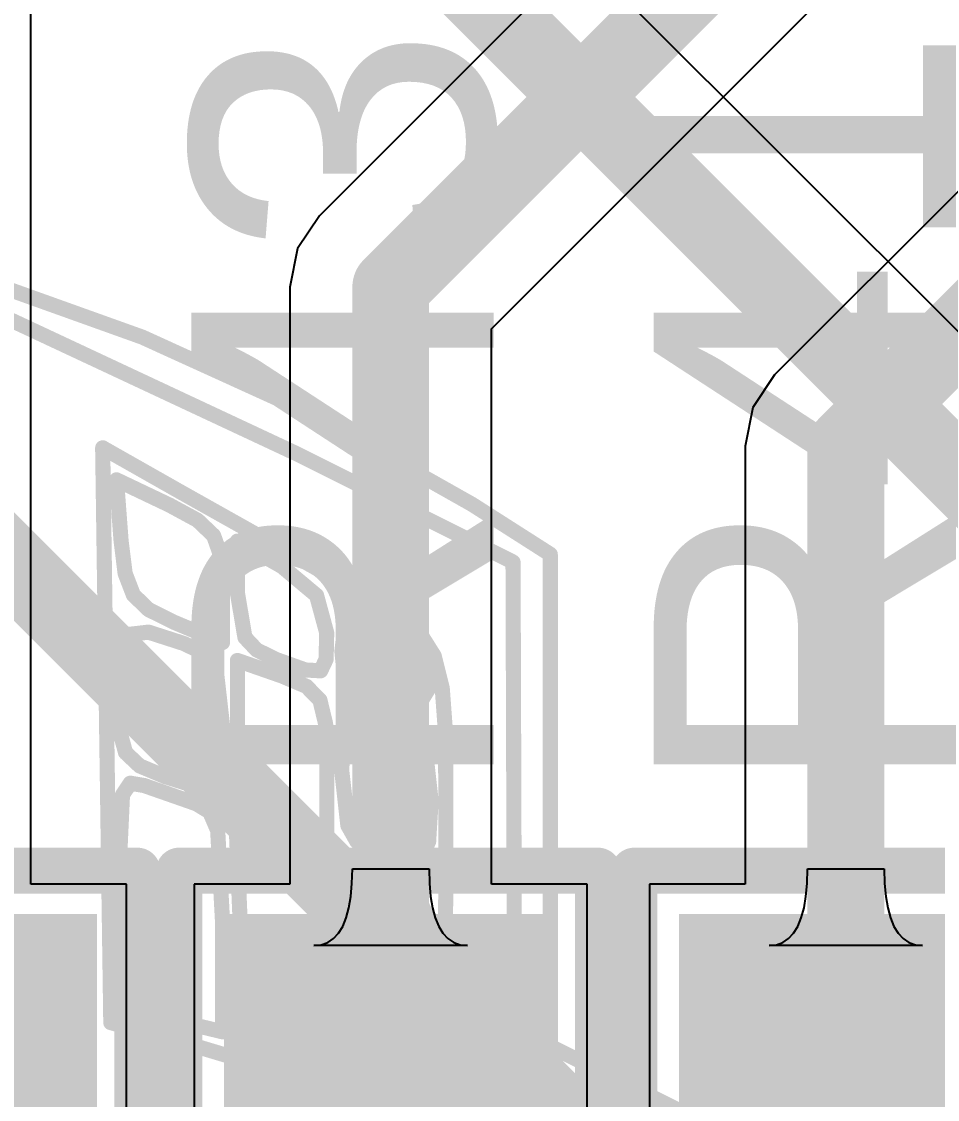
# Model space of a CAD drawing. Header units: inches. Extents: x 1.37 to 4.6, y 1.74 to 5.29.
# Drawn here: x 3.0309 to 3.1502, y 3.2157 to 3.3561 of the extents above; entities that cross this region are included whole.
import ezdxf

# ---------------------------------------------------------------- set-up
doc = ezdxf.new("R2010")
doc.units = ezdxf.units.IN
doc.header["$MEASUREMENT"] = 0
for name, color, linetype in [('BottomLayer', 5, 'Continuous'), ('BottomOverlay', 54, 'Continuous'), ('Mechanical13', 56, 'Continuous'), ('Mechanical15', 56, 'Continuous'), ('TopLayer', 1, 'Continuous'), ('TopOverlay', 2, 'Continuous'), ('TopPaste', 8, 'Continuous'), ('TopSolder', 216, 'Continuous')]:
    doc.layers.add(name, color=color, linetype=linetype)
doc.styles.add('Arial', font='', dxfattribs={"height": 0.2})
doc.styles.get('Arial').set_extended_font_data('Arial')

# ---------------------------------------------------------------- blocks, each defined once
blk = doc.blocks.new('_________0603_73')
at = {"layer": 'TopLayer'}
for points in [[(-0.03937, -0.01772), (-0.03937, 0.01772), (-0.01772, 0.01772), (-0.01772, -0.01772)], [(0.01772, -0.01772), (0.01772, 0.01772), (0.03937, 0.01772), (0.03937, -0.01772)]]:
    blk.add_hatch(color=1, dxfattribs=at).paths.add_polyline_path(points)
at = {"layer": 'TopPaste'}
for points in [[(-0.03937, -0.01772), (-0.03937, 0.01772), (-0.01772, 0.01772), (-0.01772, -0.01772)], [(0.01772, -0.01772), (0.01772, 0.01772), (0.03937, 0.01772), (0.03937, -0.01772)]]:
    blk.add_hatch(color=8, dxfattribs=at).paths.add_polyline_path(points)
at = {"layer": 'TopSolder'}
for points in [[(-0.04337, -0.02172), (-0.04337, 0.02172), (-0.01372, 0.02172), (-0.01372, -0.02172)], [(0.01372, -0.02172), (0.01372, 0.02172), (0.04337, 0.02172), (0.04337, -0.02172)]]:
    blk.add_hatch(color=216, dxfattribs=at).paths.add_polyline_path(points)
at = {"layer": 'Mechanical13', "const_width": 0.00394}
for points in [[(-0.0315, 0.01772), (-0.0315, -0.01772)], [(-0.0315, 0.01772), (0.0315, 0.01772)], [(0.0315, 0.01772), (0.0315, -0.01772)], [(-0.0315, -0.01772), (0.0315, -0.01772)]]:
    blk.add_lwpolyline(points, dxfattribs=at)
at = {"layer": 'Mechanical13', "const_width": 0.00197}
for points in [[(-0.03248, 0.01772, 1), (-0.03051, 0.01772, 1)], [(-0.03248, 0.01772, 1), (-0.03051, 0.01772, 1)], [(0.03051, 0.01772, 1), (0.03248, 0.01772, 1)], [(0.03051, 0.01772, 1), (0.03248, 0.01772, 1)], [(-0.03248, -0.01772, 1), (-0.03051, -0.01772, 1)], [(-0.03248, -0.01772, 1), (-0.03051, -0.01772, 1)], [(0.03051, -0.01772, 1), (0.03248, -0.01772, 1)], [(0.03051, -0.01772, 1), (0.03248, -0.01772, 1)]]:
    blk.add_lwpolyline(points, format="xyb", close=True, dxfattribs=at)
at = {"layer": 'Mechanical15'}
for points, const_width in [([(-0.04921, 0.02756), (-0.04921, -0.02756)], 0.00197), ([(-0.04921, 0.02756), (0.04921, 0.02756)], 0.00197), ([(0.04921, 0.02756), (0.04921, -0.02756)], 0.00197), ([(0, 0.01772), (0, -0.01772)], 0.00394), ([(-0.01772, 0), (0.01772, 0)], 0.00394), ([(-0.04921, -0.02756), (0.04921, -0.02756)], 0.00197)]:
    blk.add_lwpolyline(points, dxfattribs=dict(at, const_width=const_width))
for points, const_width in [([(-0.0497, 0.02756, 1), (-0.04872, 0.02756, 1)], 0.000984), ([(-0.0497, 0.02756, 1), (-0.04872, 0.02756, 1)], 0.000984), ([(0.04872, 0.02756, 1), (0.0497, 0.02756, 1)], 0.000984), ([(0.04872, 0.02756, 1), (0.0497, 0.02756, 1)], 0.000984), ([(-0.00098, 0.01772, 1), (0.00098, 0.01772, 1)], 0.00197), ([(-0.0187, 0, 1), (-0.01673, 0, 1)], 0.00197), ([(0.01673, 0, 1), (0.0187, 0, 1)], 0.00197), ([(-0.00098, -0.01772, 1), (0.00098, -0.01772, 1)], 0.00197), ([(-0.0497, -0.02756, 1), (-0.04872, -0.02756, 1)], 0.000984), ([(-0.0497, -0.02756, 1), (-0.04872, -0.02756, 1)], 0.000984), ([(0.04872, -0.02756, 1), (0.0497, -0.02756, 1)], 0.000984), ([(0.04872, -0.02756, 1), (0.0497, -0.02756, 1)], 0.000984)]:
    blk.add_lwpolyline(points, format="xyb", close=True, dxfattribs=dict(at, const_width=const_width))
at = {"layer": 'TopOverlay', "const_width": 0.006}
for points in [[(-0.04921, 0.02756), (-0.04921, -0.027)], [(-0.04921, 0.02756), (0.049, 0.02756)], [(0.049, 0.02756), (0.049, -0.027)], [(-0.04921, -0.027), (0.049, -0.027)]]:
    blk.add_lwpolyline(points, dxfattribs=at)
at = {"layer": 'TopOverlay', "const_width": 0.003}
for points in [[(-0.05071, 0.02756, 1), (-0.04771, 0.02756, 1)], [(-0.05071, 0.02756, 1), (-0.04771, 0.02756, 1)], [(0.0475, 0.02756, 1), (0.0505, 0.02756, 1)], [(0.0475, 0.02756, 1), (0.0505, 0.02756, 1)], [(-0.05071, -0.027, 1), (-0.04771, -0.027, 1)], [(-0.05071, -0.027, 1), (-0.04771, -0.027, 1)], [(0.0475, -0.027, 1), (0.0505, -0.027, 1)], [(0.0475, -0.027, 1), (0.0505, -0.027, 1)]]:
    blk.add_lwpolyline(points, format="xyb", close=True, dxfattribs=at)
blk = doc.blocks.new('_________0603_75')
at = {"layer": 'TopLayer'}
for points in [[(-0.03937, -0.01772), (-0.03937, 0.01772), (-0.01772, 0.01772), (-0.01772, -0.01772)], [(0.01772, -0.01772), (0.01772, 0.01772), (0.03937, 0.01772), (0.03937, -0.01772)]]:
    blk.add_hatch(color=1, dxfattribs=at).paths.add_polyline_path(points)
at = {"layer": 'TopPaste'}
for points in [[(-0.03937, -0.01772), (-0.03937, 0.01772), (-0.01772, 0.01772), (-0.01772, -0.01772)], [(0.01772, -0.01772), (0.01772, 0.01772), (0.03937, 0.01772), (0.03937, -0.01772)]]:
    blk.add_hatch(color=8, dxfattribs=at).paths.add_polyline_path(points)
at = {"layer": 'TopSolder'}
for points in [[(-0.04337, -0.02172), (-0.04337, 0.02172), (-0.01372, 0.02172), (-0.01372, -0.02172)], [(0.01372, -0.02172), (0.01372, 0.02172), (0.04337, 0.02172), (0.04337, -0.02172)]]:
    blk.add_hatch(color=216, dxfattribs=at).paths.add_polyline_path(points)
at = {"layer": 'Mechanical13', "const_width": 0.00394}
for points in [[(-0.0315, 0.01772), (-0.0315, -0.01772)], [(-0.0315, 0.01772), (0.0315, 0.01772)], [(0.0315, 0.01772), (0.0315, -0.01772)], [(-0.0315, -0.01772), (0.0315, -0.01772)]]:
    blk.add_lwpolyline(points, dxfattribs=at)
at = {"layer": 'Mechanical13', "const_width": 0.00197}
for points in [[(-0.03248, 0.01772, 1), (-0.03051, 0.01772, 1)], [(-0.03248, 0.01772, 1), (-0.03051, 0.01772, 1)], [(0.03051, 0.01772, 1), (0.03248, 0.01772, 1)], [(0.03051, 0.01772, 1), (0.03248, 0.01772, 1)], [(-0.03248, -0.01772, 1), (-0.03051, -0.01772, 1)], [(-0.03248, -0.01772, 1), (-0.03051, -0.01772, 1)], [(0.03051, -0.01772, 1), (0.03248, -0.01772, 1)], [(0.03051, -0.01772, 1), (0.03248, -0.01772, 1)]]:
    blk.add_lwpolyline(points, format="xyb", close=True, dxfattribs=at)
at = {"layer": 'Mechanical15'}
for points, const_width in [([(-0.04921, 0.02756), (-0.04921, -0.02756)], 0.00197), ([(-0.04921, 0.02756), (0.04921, 0.02756)], 0.00197), ([(0.04921, 0.02756), (0.04921, -0.02756)], 0.00197), ([(0, 0.01772), (0, -0.01772)], 0.00394), ([(-0.01772, 0), (0.01772, 0)], 0.00394), ([(-0.04921, -0.02756), (0.04921, -0.02756)], 0.00197)]:
    blk.add_lwpolyline(points, dxfattribs=dict(at, const_width=const_width))
for points, const_width in [([(-0.0497, 0.02756, 1), (-0.04872, 0.02756, 1)], 0.000984), ([(-0.0497, 0.02756, 1), (-0.04872, 0.02756, 1)], 0.000984), ([(0.04872, 0.02756, 1), (0.0497, 0.02756, 1)], 0.000984), ([(0.04872, 0.02756, 1), (0.0497, 0.02756, 1)], 0.000984), ([(-0.00098, 0.01772, 1), (0.00098, 0.01772, 1)], 0.00197), ([(-0.0187, 0, 1), (-0.01673, 0, 1)], 0.00197), ([(0.01673, 0, 1), (0.0187, 0, 1)], 0.00197), ([(-0.00098, -0.01772, 1), (0.00098, -0.01772, 1)], 0.00197), ([(-0.0497, -0.02756, 1), (-0.04872, -0.02756, 1)], 0.000984), ([(-0.0497, -0.02756, 1), (-0.04872, -0.02756, 1)], 0.000984), ([(0.04872, -0.02756, 1), (0.0497, -0.02756, 1)], 0.000984), ([(0.04872, -0.02756, 1), (0.0497, -0.02756, 1)], 0.000984)]:
    blk.add_lwpolyline(points, format="xyb", close=True, dxfattribs=dict(at, const_width=const_width))
at = {"layer": 'TopOverlay', "const_width": 0.006}
for points in [[(-0.04921, 0.02756), (-0.04921, -0.027)], [(-0.04921, 0.02756), (0.049, 0.02756)], [(0.049, 0.02756), (0.049, -0.027)], [(-0.04921, -0.027), (0.049, -0.027)]]:
    blk.add_lwpolyline(points, dxfattribs=at)
at = {"layer": 'TopOverlay', "const_width": 0.003}
for points in [[(-0.05071, 0.02756, 1), (-0.04771, 0.02756, 1)], [(-0.05071, 0.02756, 1), (-0.04771, 0.02756, 1)], [(0.0475, 0.02756, 1), (0.0505, 0.02756, 1)], [(0.0475, 0.02756, 1), (0.0505, 0.02756, 1)], [(-0.05071, -0.027, 1), (-0.04771, -0.027, 1)], [(-0.05071, -0.027, 1), (-0.04771, -0.027, 1)], [(0.0475, -0.027, 1), (0.0505, -0.027, 1)], [(0.0475, -0.027, 1), (0.0505, -0.027, 1)]]:
    blk.add_lwpolyline(points, format="xyb", close=True, dxfattribs=at)
blk = doc.blocks.new('_________0603_77')
at = {"layer": 'TopLayer'}
for points in [[(-0.03937, -0.01772), (-0.03937, 0.01772), (-0.01772, 0.01772), (-0.01772, -0.01772)], [(0.01772, -0.01772), (0.01772, 0.01772), (0.03937, 0.01772), (0.03937, -0.01772)]]:
    blk.add_hatch(color=1, dxfattribs=at).paths.add_polyline_path(points)
at = {"layer": 'TopPaste'}
for points in [[(-0.03937, -0.01772), (-0.03937, 0.01772), (-0.01772, 0.01772), (-0.01772, -0.01772)], [(0.01772, -0.01772), (0.01772, 0.01772), (0.03937, 0.01772), (0.03937, -0.01772)]]:
    blk.add_hatch(color=8, dxfattribs=at).paths.add_polyline_path(points)
at = {"layer": 'TopSolder'}
for points in [[(-0.04337, -0.02172), (-0.04337, 0.02172), (-0.01372, 0.02172), (-0.01372, -0.02172)], [(0.01372, -0.02172), (0.01372, 0.02172), (0.04337, 0.02172), (0.04337, -0.02172)]]:
    blk.add_hatch(color=216, dxfattribs=at).paths.add_polyline_path(points)
at = {"layer": 'Mechanical13', "const_width": 0.00394}
for points in [[(-0.0315, 0.01772), (-0.0315, -0.01772)], [(-0.0315, 0.01772), (0.0315, 0.01772)], [(0.0315, 0.01772), (0.0315, -0.01772)], [(-0.0315, -0.01772), (0.0315, -0.01772)]]:
    blk.add_lwpolyline(points, dxfattribs=at)
at = {"layer": 'Mechanical13', "const_width": 0.00197}
for points in [[(-0.03248, 0.01772, 1), (-0.03051, 0.01772, 1)], [(-0.03248, 0.01772, 1), (-0.03051, 0.01772, 1)], [(0.03051, 0.01772, 1), (0.03248, 0.01772, 1)], [(0.03051, 0.01772, 1), (0.03248, 0.01772, 1)], [(-0.03248, -0.01772, 1), (-0.03051, -0.01772, 1)], [(-0.03248, -0.01772, 1), (-0.03051, -0.01772, 1)], [(0.03051, -0.01772, 1), (0.03248, -0.01772, 1)], [(0.03051, -0.01772, 1), (0.03248, -0.01772, 1)]]:
    blk.add_lwpolyline(points, format="xyb", close=True, dxfattribs=at)
at = {"layer": 'Mechanical15'}
for points, const_width in [([(-0.04921, 0.02756), (-0.04921, -0.02756)], 0.00197), ([(-0.04921, 0.02756), (0.04921, 0.02756)], 0.00197), ([(0.04921, 0.02756), (0.04921, -0.02756)], 0.00197), ([(0, 0.01772), (0, -0.01772)], 0.00394), ([(-0.01772, 0), (0.01772, 0)], 0.00394), ([(-0.04921, -0.02756), (0.04921, -0.02756)], 0.00197)]:
    blk.add_lwpolyline(points, dxfattribs=dict(at, const_width=const_width))
for points, const_width in [([(-0.0497, 0.02756, 1), (-0.04872, 0.02756, 1)], 0.000984), ([(-0.0497, 0.02756, 1), (-0.04872, 0.02756, 1)], 0.000984), ([(0.04872, 0.02756, 1), (0.0497, 0.02756, 1)], 0.000984), ([(0.04872, 0.02756, 1), (0.0497, 0.02756, 1)], 0.000984), ([(-0.00098, 0.01772, 1), (0.00098, 0.01772, 1)], 0.00197), ([(-0.0187, 0, 1), (-0.01673, 0, 1)], 0.00197), ([(0.01673, 0, 1), (0.0187, 0, 1)], 0.00197), ([(-0.00098, -0.01772, 1), (0.00098, -0.01772, 1)], 0.00197), ([(-0.0497, -0.02756, 1), (-0.04872, -0.02756, 1)], 0.000984), ([(-0.0497, -0.02756, 1), (-0.04872, -0.02756, 1)], 0.000984), ([(0.04872, -0.02756, 1), (0.0497, -0.02756, 1)], 0.000984), ([(0.04872, -0.02756, 1), (0.0497, -0.02756, 1)], 0.000984)]:
    blk.add_lwpolyline(points, format="xyb", close=True, dxfattribs=dict(at, const_width=const_width))
at = {"layer": 'TopOverlay', "const_width": 0.006}
for points in [[(-0.04921, 0.02756), (-0.04921, -0.027)], [(-0.04921, 0.02756), (0.049, 0.02756)], [(0.049, 0.02756), (0.049, -0.027)], [(-0.04921, -0.027), (0.049, -0.027)]]:
    blk.add_lwpolyline(points, dxfattribs=at)
at = {"layer": 'TopOverlay', "const_width": 0.003}
for points in [[(-0.05071, 0.02756, 1), (-0.04771, 0.02756, 1)], [(-0.05071, 0.02756, 1), (-0.04771, 0.02756, 1)], [(0.0475, 0.02756, 1), (0.0505, 0.02756, 1)], [(0.0475, 0.02756, 1), (0.0505, 0.02756, 1)], [(-0.05071, -0.027, 1), (-0.04771, -0.027, 1)], [(-0.05071, -0.027, 1), (-0.04771, -0.027, 1)], [(0.0475, -0.027, 1), (0.0505, -0.027, 1)], [(0.0475, -0.027, 1), (0.0505, -0.027, 1)]]:
    blk.add_lwpolyline(points, format="xyb", close=True, dxfattribs=at)

msp = doc.modelspace()

# ---------------------------------------------------------------- linework, layer by layer
at = {"layer": 'BottomLayer'}
msp.add_line((3.33972, 3.12885), (2.93313, 3.53544), dxfattribs=at)
at = {"layer": 'BottomLayer', "const_width": 0.01}
for points in [[(2.92, 3.53), (3.33428, 3.11572)], [(2.89, 3.425), (3.325, 2.99)]]:
    msp.add_lwpolyline(points, dxfattribs=at)
at = {"layer": 'BottomOverlay', "const_width": 0.00197}
for points in [[(3.0251, 3.32269), (3.04662, 3.31498)], [(3.02871, 3.31758), (3.06678, 3.29976)], [(3.04662, 3.31498), (3.0691, 3.30475)], [(3.0691, 3.30475), (3.08958, 3.29319)], [(3.04147, 3.30055), (3.0517, 3.29475)], [(3.04147, 3.30055), (3.042, 3.26311)], [(3.06678, 3.29976), (3.09492, 3.28567)], [(3.04327, 3.29638), (3.04387, 3.28842)], [(3.04327, 3.29638), (3.05018, 3.29309)], [(3.0517, 3.29475), (3.06933, 3.28485)], [(3.05018, 3.29309), (3.05383, 3.29111)], [(3.08958, 3.29319), (3.09977, 3.28668)], [(3.05383, 3.29111), (3.05592, 3.28912)], [(3.04387, 3.28842), (3.0444, 3.28417)], [(3.05592, 3.28912), (3.05686, 3.28646)], [(3.05902, 3.2884), (3.06483, 3.28509)], [(3.05902, 3.28165), (3.05902, 3.2884)], [(3.09977, 3.25464), (3.09977, 3.28668)], [(3.05686, 3.28646), (3.05708, 3.28249)], [(3.09492, 3.28567), (3.09541, 3.13697)], [(3.0444, 3.28417), (3.04547, 3.28139)], [(3.06483, 3.28509), (3.06933, 3.28132)], [(3.06933, 3.28485), (3.07972, 3.27899)], [(3.05708, 3.27518), (3.05708, 3.28249)], [(3.04547, 3.28139), (3.04746, 3.27947)], [(3.05902, 3.28165), (3.06, 3.27585)], [(3.06933, 3.28132), (3.07065, 3.27645)], [(3.04746, 3.27947), (3.05078, 3.27782)], [(3.07301, 3.27736), (3.07411, 3.27887)], [(3.07411, 3.27887), (3.07993, 3.27585)], [(3.07972, 3.27899), (3.08274, 3.27648)], [(3.05078, 3.27782), (3.05708, 3.27518)], [(3.07263, 3.27402), (3.07301, 3.27736)], [(3.04374, 3.27368), (3.04485, 3.27624)], [(3.04485, 3.27624), (3.04744, 3.27654)], [(3.04744, 3.27654), (3.0521, 3.27504)], [(3.06, 3.27585), (3.06152, 3.27423)], [(3.07057, 3.273), (3.07065, 3.27645)], [(3.07993, 3.27585), (3.08321, 3.27267)], [(3.08274, 3.27648), (3.08465, 3.27344)], [(3.0521, 3.27504), (3.05471, 3.27375)], [(3.06152, 3.27423), (3.064, 3.273)], [(3.07263, 3.27402), (3.07298, 3.27068)], [(3.0435, 3.26839), (3.04374, 3.27368)], [(3.05471, 3.27375), (3.05622, 3.27195)], [(3.05902, 3.26344), (3.05902, 3.27285)], [(3.05902, 3.27285), (3.06484, 3.27082)], [(3.064, 3.273), (3.06788, 3.27161)], [(3.06986, 3.2715), (3.07057, 3.273)], [(3.08321, 3.27267), (3.08429, 3.26978)], [(3.08465, 3.27344), (3.0857, 3.26923)], [(3.05622, 3.27195), (3.05708, 3.26437)], [(3.06788, 3.27161), (3.06986, 3.2715)], [(3.06484, 3.27082), (3.06802, 3.26947)], [(3.07298, 3.27068), (3.07406, 3.26915)], [(3.08318, 3.26795), (3.08429, 3.26978)], [(3.0435, 3.26839), (3.04367, 3.26369)], [(3.06802, 3.26947), (3.06977, 3.26766)], [(3.07406, 3.26915), (3.07988, 3.26795)], [(3.0857, 3.26923), (3.08614, 3.26325)], [(3.06977, 3.26766), (3.07051, 3.26458)], [(3.07411, 3.26655), (3.07652, 3.26691)], [(3.07652, 3.26691), (3.08049, 3.26522)], [(3.07988, 3.26795), (3.08318, 3.26795)], [(3.07292, 3.26387), (3.07411, 3.26655)], [(3.0564, 3.25559), (3.05708, 3.26437)], [(3.07051, 3.26458), (3.07066, 3.25938)], [(3.08049, 3.26522), (3.08228, 3.26384)], [(3.042, 3.26311), (3.04253, 3.22566)], [(3.04367, 3.26369), (3.04445, 3.26085)], [(3.05902, 3.26344), (3.05917, 3.25824)], [(3.0726, 3.25857), (3.07292, 3.26387)], [(3.08228, 3.26384), (3.08344, 3.26178)], [(3.08614, 3.26325), (3.08619, 3.24352)], [(3.08344, 3.26178), (3.08425, 3.25455)], [(3.04445, 3.26085), (3.04629, 3.25911)], [(3.04629, 3.25911), (3.04961, 3.25772)], [(3.07066, 3.24997), (3.07066, 3.25938)], [(3.0726, 3.25857), (3.07341, 3.25134)], [(3.04961, 3.25772), (3.0564, 3.25559)], [(3.05917, 3.25824), (3.05991, 3.25516)], [(3.04405, 3.25534), (3.04507, 3.25686)], [(3.04507, 3.25686), (3.04689, 3.25655)], [(3.04689, 3.25655), (3.05369, 3.25417)], [(3.0435, 3.2433), (3.04405, 3.25534)], [(3.05991, 3.25516), (3.06166, 3.25336)], [(3.08392, 3.24925), (3.08425, 3.25455)], [(3.09977, 3.22259), (3.09977, 3.25464)], [(3.05369, 3.25417), (3.05541, 3.25312)], [(3.05541, 3.25312), (3.05645, 3.2507)], [(3.06166, 3.25336), (3.06484, 3.252)], [(3.05885, 3.25157), (3.06476, 3.24951)], [(3.05885, 3.25157), (3.05942, 3.23771)], [(3.06484, 3.252), (3.07066, 3.24997)], [(3.05645, 3.2507), (3.05708, 3.23883)], [(3.07341, 3.25134), (3.07457, 3.24928)], [(3.06476, 3.24951), (3.06813, 3.24809)], [(3.07457, 3.24928), (3.07636, 3.2479)], [(3.08273, 3.24657), (3.08392, 3.24925)], [(3.06813, 3.24809), (3.06989, 3.24598)], [(3.07636, 3.2479), (3.08033, 3.24621)], [(3.06989, 3.24598), (3.07056, 3.24181)], [(3.08033, 3.24621), (3.08273, 3.24657)], [(3.07285, 3.24054), (3.07393, 3.24474)], [(3.07393, 3.24474), (3.07493, 3.24555)], [(3.07493, 3.24555), (3.07631, 3.24562)], [(3.07631, 3.24562), (3.08049, 3.24388)], [(3.0435, 3.2433), (3.04363, 3.23427)], [(3.08049, 3.24388), (3.0824, 3.24236)], [(3.08567, 3.21742), (3.08619, 3.24352)], [(3.07056, 3.24181), (3.07066, 3.23423)], [(3.0824, 3.24236), (3.08354, 3.23986)], [(3.0726, 3.23231), (3.07285, 3.24054)], [(3.05708, 3.22447), (3.05708, 3.23883)], [(3.08354, 3.23986), (3.08425, 3.22912)], [(3.05942, 3.23771), (3.05986, 3.2299)], [(3.04363, 3.23427), (3.04454, 3.22943)], [(3.07066, 3.221), (3.07066, 3.23423)], [(3.0726, 3.23231), (3.07319, 3.2216)], [(3.04454, 3.22943), (3.04698, 3.22713)], [(3.05986, 3.2299), (3.06066, 3.22559)], [(3.08369, 3.2189), (3.08425, 3.22912)], [(3.04698, 3.22713), (3.05175, 3.22575)], [(3.04253, 3.22566), (3.04932, 3.22388)], [(3.05175, 3.22575), (3.05708, 3.22447)], [(3.06066, 3.22559), (3.06232, 3.22352)], [(3.04932, 3.22388), (3.08279, 3.21384)], [(3.06232, 3.22352), (3.06533, 3.22242)], [(3.06533, 3.22242), (3.07066, 3.221)], [(3.09977, 3.22259), (3.12984, 3.20759)], [(3.07319, 3.2216), (3.07403, 3.21938)], [(3.07403, 3.21938), (3.07535, 3.21873)], [(3.07535, 3.21873), (3.08118, 3.21755)], [(3.08276, 3.21741), (3.08369, 3.2189)], [(3.09977, 3.10542), (3.09977, 3.21871)], [(3.09977, 3.21871), (3.12793, 3.20467)], [(3.08118, 3.21755), (3.08276, 3.21741)], [(3.08465, 3.2139), (3.08567, 3.21742)]]:
    msp.add_lwpolyline(points, dxfattribs=at)
at = {"layer": 'BottomOverlay', "const_width": 0.000984}
for points in [[(3.04613, 3.31498, 1), (3.04712, 3.31498, 1)], [(3.04613, 3.31498, 1), (3.04712, 3.31498, 1)], [(3.0686, 3.30475, 1), (3.06959, 3.30475, 1)], [(3.0686, 3.30475, 1), (3.06959, 3.30475, 1)], [(3.04098, 3.30055, 1), (3.04197, 3.30055, 1)], [(3.04098, 3.30055, 1), (3.04197, 3.30055, 1)], [(3.06629, 3.29976, 1), (3.06727, 3.29976, 1)], [(3.06629, 3.29976, 1), (3.06727, 3.29976, 1)], [(3.04278, 3.29638, 1), (3.04377, 3.29638, 1)], [(3.04278, 3.29638, 1), (3.04377, 3.29638, 1)], [(3.05121, 3.29475, 1), (3.05219, 3.29475, 1)], [(3.05121, 3.29475, 1), (3.05219, 3.29475, 1)], [(3.04969, 3.29309, 1), (3.05067, 3.29309, 1)], [(3.04969, 3.29309, 1), (3.05067, 3.29309, 1)], [(3.08909, 3.29319, 1), (3.09007, 3.29319, 1)], [(3.08909, 3.29319, 1), (3.09007, 3.29319, 1)], [(3.05334, 3.29111, 1), (3.05432, 3.29111, 1)], [(3.05334, 3.29111, 1), (3.05432, 3.29111, 1)], [(3.04338, 3.28842, 1), (3.04436, 3.28842, 1)], [(3.04338, 3.28842, 1), (3.04436, 3.28842, 1)], [(3.05543, 3.28912, 1), (3.05641, 3.28912, 1)], [(3.05543, 3.28912, 1), (3.05641, 3.28912, 1)], [(3.05853, 3.2884, 1), (3.05951, 3.2884, 1)], [(3.05853, 3.2884, 1), (3.05951, 3.2884, 1)], [(3.09928, 3.28668, 1), (3.10026, 3.28668, 1)], [(3.09928, 3.28668, 1), (3.10026, 3.28668, 1)], [(3.05637, 3.28646, 1), (3.05735, 3.28646, 1)], [(3.05637, 3.28646, 1), (3.05735, 3.28646, 1)], [(3.09442, 3.28567, 1), (3.09541, 3.28567, 1)], [(3.09442, 3.28567, 1), (3.09541, 3.28567, 1)], [(3.04391, 3.28417, 1), (3.04489, 3.28417, 1)], [(3.04391, 3.28417, 1), (3.04489, 3.28417, 1)], [(3.06434, 3.28509, 1), (3.06532, 3.28509, 1)], [(3.06434, 3.28509, 1), (3.06532, 3.28509, 1)], [(3.06884, 3.28485, 1), (3.06982, 3.28485, 1)], [(3.06884, 3.28485, 1), (3.06982, 3.28485, 1)], [(3.05659, 3.28249, 1), (3.05757, 3.28249, 1)], [(3.05659, 3.28249, 1), (3.05757, 3.28249, 1)], [(3.04497, 3.28139, 1), (3.04596, 3.28139, 1)], [(3.04497, 3.28139, 1), (3.04596, 3.28139, 1)], [(3.05853, 3.28165, 1), (3.05951, 3.28165, 1)], [(3.05853, 3.28165, 1), (3.05951, 3.28165, 1)], [(3.06883, 3.28132, 1), (3.06982, 3.28132, 1)], [(3.06883, 3.28132, 1), (3.06982, 3.28132, 1)], [(3.04697, 3.27947, 1), (3.04795, 3.27947, 1)], [(3.04697, 3.27947, 1), (3.04795, 3.27947, 1)], [(3.07362, 3.27887, 1), (3.0746, 3.27887, 1)], [(3.07362, 3.27887, 1), (3.0746, 3.27887, 1)], [(3.07923, 3.27899, 1), (3.08021, 3.27899, 1)], [(3.07923, 3.27899, 1), (3.08021, 3.27899, 1)], [(3.05028, 3.27782, 1), (3.05127, 3.27782, 1)], [(3.05028, 3.27782, 1), (3.05127, 3.27782, 1)], [(3.07252, 3.27736, 1), (3.07351, 3.27736, 1)], [(3.07252, 3.27736, 1), (3.07351, 3.27736, 1)], [(3.04436, 3.27624, 1), (3.04535, 3.27624, 1)], [(3.04436, 3.27624, 1), (3.04535, 3.27624, 1)], [(3.04695, 3.27654, 1), (3.04793, 3.27654, 1)], [(3.04695, 3.27654, 1), (3.04793, 3.27654, 1)], [(3.05951, 3.27585, 1), (3.06049, 3.27585, 1)], [(3.05951, 3.27585, 1), (3.06049, 3.27585, 1)], [(3.07016, 3.27645, 1), (3.07114, 3.27645, 1)], [(3.07016, 3.27645, 1), (3.07114, 3.27645, 1)], [(3.07944, 3.27585, 1), (3.08042, 3.27585, 1)], [(3.07944, 3.27585, 1), (3.08042, 3.27585, 1)], [(3.08225, 3.27648, 1), (3.08323, 3.27648, 1)], [(3.08225, 3.27648, 1), (3.08323, 3.27648, 1)], [(3.05161, 3.27504, 1), (3.0526, 3.27504, 1)], [(3.05161, 3.27504, 1), (3.0526, 3.27504, 1)], [(3.05659, 3.27518, 1), (3.05757, 3.27518, 1)], [(3.05659, 3.27518, 1), (3.05757, 3.27518, 1)], [(3.06103, 3.27423, 1), (3.06201, 3.27423, 1)], [(3.06103, 3.27423, 1), (3.06201, 3.27423, 1)], [(3.07214, 3.27402, 1), (3.07312, 3.27402, 1)], [(3.07214, 3.27402, 1), (3.07312, 3.27402, 1)], [(3.04325, 3.27368, 1), (3.04423, 3.27368, 1)], [(3.04325, 3.27368, 1), (3.04423, 3.27368, 1)], [(3.05422, 3.27375, 1), (3.0552, 3.27375, 1)], [(3.05422, 3.27375, 1), (3.0552, 3.27375, 1)], [(3.05853, 3.27285, 1), (3.05951, 3.27285, 1)], [(3.05853, 3.27285, 1), (3.05951, 3.27285, 1)], [(3.06351, 3.273, 1), (3.06449, 3.273, 1)], [(3.06351, 3.273, 1), (3.06449, 3.273, 1)], [(3.07007, 3.273, 1), (3.07106, 3.273, 1)], [(3.07007, 3.273, 1), (3.07106, 3.273, 1)], [(3.08272, 3.27267, 1), (3.08371, 3.27267, 1)], [(3.08272, 3.27267, 1), (3.08371, 3.27267, 1)], [(3.08416, 3.27344, 1), (3.08514, 3.27344, 1)], [(3.08416, 3.27344, 1), (3.08514, 3.27344, 1)], [(3.05572, 3.27195, 1), (3.05671, 3.27195, 1)], [(3.05572, 3.27195, 1), (3.05671, 3.27195, 1)], [(3.06739, 3.27161, 1), (3.06838, 3.27161, 1)], [(3.06739, 3.27161, 1), (3.06838, 3.27161, 1)], [(3.06937, 3.2715, 1), (3.07035, 3.2715, 1)], [(3.06937, 3.2715, 1), (3.07035, 3.2715, 1)], [(3.06435, 3.27082, 1), (3.06533, 3.27082, 1)], [(3.06435, 3.27082, 1), (3.06533, 3.27082, 1)], [(3.07248, 3.27068, 1), (3.07347, 3.27068, 1)], [(3.07248, 3.27068, 1), (3.07347, 3.27068, 1)], [(3.0838, 3.26978, 1), (3.08479, 3.26978, 1)], [(3.0838, 3.26978, 1), (3.08479, 3.26978, 1)], [(3.04301, 3.26839, 1), (3.04399, 3.26839, 1)], [(3.04301, 3.26839, 1), (3.04399, 3.26839, 1)], [(3.06753, 3.26947, 1), (3.06852, 3.26947, 1)], [(3.06753, 3.26947, 1), (3.06852, 3.26947, 1)], [(3.07357, 3.26915, 1), (3.07455, 3.26915, 1)], [(3.07357, 3.26915, 1), (3.07455, 3.26915, 1)], [(3.08521, 3.26923, 1), (3.08619, 3.26923, 1)], [(3.08521, 3.26923, 1), (3.08619, 3.26923, 1)], [(3.06928, 3.26766, 1), (3.07027, 3.26766, 1)], [(3.06928, 3.26766, 1), (3.07027, 3.26766, 1)], [(3.07603, 3.26691, 1), (3.07701, 3.26691, 1)], [(3.07603, 3.26691, 1), (3.07701, 3.26691, 1)], [(3.07939, 3.26795, 1), (3.08037, 3.26795, 1)], [(3.07939, 3.26795, 1), (3.08037, 3.26795, 1)], [(3.08269, 3.26795, 1), (3.08367, 3.26795, 1)], [(3.08269, 3.26795, 1), (3.08367, 3.26795, 1)], [(3.07362, 3.26655, 1), (3.07461, 3.26655, 1)], [(3.07362, 3.26655, 1), (3.07461, 3.26655, 1)], [(3.05659, 3.26437, 1), (3.05757, 3.26437, 1)], [(3.05659, 3.26437, 1), (3.05757, 3.26437, 1)], [(3.07002, 3.26458, 1), (3.071, 3.26458, 1)], [(3.07002, 3.26458, 1), (3.071, 3.26458, 1)], [(3.08, 3.26522, 1), (3.08098, 3.26522, 1)], [(3.08, 3.26522, 1), (3.08098, 3.26522, 1)], [(3.04151, 3.26311, 1), (3.04249, 3.26311, 1)], [(3.04151, 3.26311, 1), (3.04249, 3.26311, 1)], [(3.04317, 3.26369, 1), (3.04416, 3.26369, 1)], [(3.04317, 3.26369, 1), (3.04416, 3.26369, 1)], [(3.05853, 3.26344, 1), (3.05951, 3.26344, 1)], [(3.05853, 3.26344, 1), (3.05951, 3.26344, 1)], [(3.07243, 3.26387, 1), (3.07342, 3.26387, 1)], [(3.07243, 3.26387, 1), (3.07342, 3.26387, 1)], [(3.08179, 3.26384, 1), (3.08277, 3.26384, 1)], [(3.08179, 3.26384, 1), (3.08277, 3.26384, 1)], [(3.08564, 3.26325, 1), (3.08663, 3.26325, 1)], [(3.08564, 3.26325, 1), (3.08663, 3.26325, 1)], [(3.08295, 3.26178, 1), (3.08393, 3.26178, 1)], [(3.08295, 3.26178, 1), (3.08393, 3.26178, 1)], [(3.04396, 3.26085, 1), (3.04494, 3.26085, 1)], [(3.04396, 3.26085, 1), (3.04494, 3.26085, 1)], [(3.0458, 3.25911, 1), (3.04678, 3.25911, 1)], [(3.0458, 3.25911, 1), (3.04678, 3.25911, 1)], [(3.07017, 3.25938, 1), (3.07116, 3.25938, 1)], [(3.07017, 3.25938, 1), (3.07116, 3.25938, 1)], [(3.07211, 3.25857, 1), (3.0731, 3.25857, 1)], [(3.07211, 3.25857, 1), (3.0731, 3.25857, 1)], [(3.04912, 3.25772, 1), (3.0501, 3.25772, 1)], [(3.04912, 3.25772, 1), (3.0501, 3.25772, 1)], [(3.05868, 3.25824, 1), (3.05967, 3.25824, 1)], [(3.05868, 3.25824, 1), (3.05967, 3.25824, 1)], [(3.04458, 3.25686, 1), (3.04557, 3.25686, 1)], [(3.04458, 3.25686, 1), (3.04557, 3.25686, 1)], [(3.0464, 3.25655, 1), (3.04739, 3.25655, 1)], [(3.0464, 3.25655, 1), (3.04739, 3.25655, 1)], [(3.04356, 3.25534, 1), (3.04454, 3.25534, 1)], [(3.04356, 3.25534, 1), (3.04454, 3.25534, 1)], [(3.05591, 3.25559, 1), (3.05689, 3.25559, 1)], [(3.05591, 3.25559, 1), (3.05689, 3.25559, 1)], [(3.05942, 3.25516, 1), (3.0604, 3.25516, 1)], [(3.05942, 3.25516, 1), (3.0604, 3.25516, 1)], [(3.08375, 3.25455, 1), (3.08474, 3.25455, 1)], [(3.08375, 3.25455, 1), (3.08474, 3.25455, 1)], [(3.09928, 3.25464, 1), (3.10026, 3.25464, 1)], [(3.09928, 3.25464, 1), (3.10026, 3.25464, 1)], [(3.05319, 3.25417, 1), (3.05418, 3.25417, 1)], [(3.05319, 3.25417, 1), (3.05418, 3.25417, 1)], [(3.05492, 3.25312, 1), (3.05591, 3.25312, 1)], [(3.05492, 3.25312, 1), (3.05591, 3.25312, 1)], [(3.06117, 3.25336, 1), (3.06215, 3.25336, 1)], [(3.06117, 3.25336, 1), (3.06215, 3.25336, 1)], [(3.05836, 3.25157, 1), (3.05935, 3.25157, 1)], [(3.05836, 3.25157, 1), (3.05935, 3.25157, 1)], [(3.06435, 3.252, 1), (3.06533, 3.252, 1)], [(3.06435, 3.252, 1), (3.06533, 3.252, 1)], [(3.05596, 3.2507, 1), (3.05694, 3.2507, 1)], [(3.05596, 3.2507, 1), (3.05694, 3.2507, 1)], [(3.07292, 3.25134, 1), (3.0739, 3.25134, 1)], [(3.07292, 3.25134, 1), (3.0739, 3.25134, 1)], [(3.06427, 3.24951, 1), (3.06525, 3.24951, 1)], [(3.06427, 3.24951, 1), (3.06525, 3.24951, 1)], [(3.07017, 3.24997, 1), (3.07116, 3.24997, 1)], [(3.07017, 3.24997, 1), (3.07116, 3.24997, 1)], [(3.07407, 3.24928, 1), (3.07506, 3.24928, 1)], [(3.07407, 3.24928, 1), (3.07506, 3.24928, 1)], [(3.08343, 3.24925, 1), (3.08442, 3.24925, 1)], [(3.08343, 3.24925, 1), (3.08442, 3.24925, 1)], [(3.06764, 3.24809, 1), (3.06862, 3.24809, 1)], [(3.06764, 3.24809, 1), (3.06862, 3.24809, 1)], [(3.07586, 3.2479, 1), (3.07685, 3.2479, 1)], [(3.07586, 3.2479, 1), (3.07685, 3.2479, 1)], [(3.06939, 3.24598, 1), (3.07038, 3.24598, 1)], [(3.06939, 3.24598, 1), (3.07038, 3.24598, 1)], [(3.07983, 3.24621, 1), (3.08082, 3.24621, 1)], [(3.07983, 3.24621, 1), (3.08082, 3.24621, 1)], [(3.08224, 3.24657, 1), (3.08323, 3.24657, 1)], [(3.08224, 3.24657, 1), (3.08323, 3.24657, 1)], [(3.07344, 3.24474, 1), (3.07442, 3.24474, 1)], [(3.07344, 3.24474, 1), (3.07442, 3.24474, 1)], [(3.07444, 3.24555, 1), (3.07542, 3.24555, 1)], [(3.07444, 3.24555, 1), (3.07542, 3.24555, 1)], [(3.07582, 3.24562, 1), (3.07681, 3.24562, 1)], [(3.07582, 3.24562, 1), (3.07681, 3.24562, 1)], [(3.04301, 3.2433, 1), (3.04399, 3.2433, 1)], [(3.04301, 3.2433, 1), (3.04399, 3.2433, 1)], [(3.08, 3.24388, 1), (3.08098, 3.24388, 1)], [(3.08, 3.24388, 1), (3.08098, 3.24388, 1)], [(3.08569, 3.24352, 1), (3.08668, 3.24352, 1)], [(3.08569, 3.24352, 1), (3.08668, 3.24352, 1)], [(3.07006, 3.24181, 1), (3.07105, 3.24181, 1)], [(3.07006, 3.24181, 1), (3.07105, 3.24181, 1)], [(3.08191, 3.24236, 1), (3.08289, 3.24236, 1)], [(3.08191, 3.24236, 1), (3.08289, 3.24236, 1)], [(3.07236, 3.24054, 1), (3.07335, 3.24054, 1)], [(3.07236, 3.24054, 1), (3.07335, 3.24054, 1)], [(3.05659, 3.23883, 1), (3.05757, 3.23883, 1)], [(3.05659, 3.23883, 1), (3.05757, 3.23883, 1)], [(3.08305, 3.23986, 1), (3.08403, 3.23986, 1)], [(3.08305, 3.23986, 1), (3.08403, 3.23986, 1)], [(3.05893, 3.23771, 1), (3.05992, 3.23771, 1)], [(3.05893, 3.23771, 1), (3.05992, 3.23771, 1)], [(3.04314, 3.23427, 1), (3.04412, 3.23427, 1)], [(3.04314, 3.23427, 1), (3.04412, 3.23427, 1)], [(3.07017, 3.23423, 1), (3.07116, 3.23423, 1)], [(3.07017, 3.23423, 1), (3.07116, 3.23423, 1)], [(3.07211, 3.23231, 1), (3.0731, 3.23231, 1)], [(3.07211, 3.23231, 1), (3.0731, 3.23231, 1)], [(3.04404, 3.22943, 1), (3.04503, 3.22943, 1)], [(3.04404, 3.22943, 1), (3.04503, 3.22943, 1)], [(3.05936, 3.2299, 1), (3.06035, 3.2299, 1)], [(3.05936, 3.2299, 1), (3.06035, 3.2299, 1)], [(3.08375, 3.22912, 1), (3.08474, 3.22912, 1)], [(3.08375, 3.22912, 1), (3.08474, 3.22912, 1)], [(3.04649, 3.22713, 1), (3.04748, 3.22713, 1)], [(3.04649, 3.22713, 1), (3.04748, 3.22713, 1)], [(3.04204, 3.22566, 1), (3.04302, 3.22566, 1)], [(3.04204, 3.22566, 1), (3.04302, 3.22566, 1)], [(3.05125, 3.22575, 1), (3.05224, 3.22575, 1)], [(3.05125, 3.22575, 1), (3.05224, 3.22575, 1)], [(3.06017, 3.22559, 1), (3.06115, 3.22559, 1)], [(3.06017, 3.22559, 1), (3.06115, 3.22559, 1)], [(3.04883, 3.22388, 1), (3.04981, 3.22388, 1)], [(3.04883, 3.22388, 1), (3.04981, 3.22388, 1)], [(3.05659, 3.22447, 1), (3.05757, 3.22447, 1)], [(3.05659, 3.22447, 1), (3.05757, 3.22447, 1)], [(3.06183, 3.22352, 1), (3.06282, 3.22352, 1)], [(3.06183, 3.22352, 1), (3.06282, 3.22352, 1)], [(3.06484, 3.22242, 1), (3.06582, 3.22242, 1)], [(3.06484, 3.22242, 1), (3.06582, 3.22242, 1)], [(3.09928, 3.22259, 1), (3.10026, 3.22259, 1)], [(3.09928, 3.22259, 1), (3.10026, 3.22259, 1)], [(3.07017, 3.221, 1), (3.07116, 3.221, 1)], [(3.07017, 3.221, 1), (3.07116, 3.221, 1)], [(3.07269, 3.2216, 1), (3.07368, 3.2216, 1)], [(3.07269, 3.2216, 1), (3.07368, 3.2216, 1)], [(3.07354, 3.21938, 1), (3.07453, 3.21938, 1)], [(3.07354, 3.21938, 1), (3.07453, 3.21938, 1)], [(3.07486, 3.21873, 1), (3.07585, 3.21873, 1)], [(3.07486, 3.21873, 1), (3.07585, 3.21873, 1)], [(3.0832, 3.2189, 1), (3.08418, 3.2189, 1)], [(3.0832, 3.2189, 1), (3.08418, 3.2189, 1)], [(3.09928, 3.21871, 1), (3.10026, 3.21871, 1)], [(3.09928, 3.21871, 1), (3.10026, 3.21871, 1)], [(3.08068, 3.21755, 1), (3.08167, 3.21755, 1)], [(3.08068, 3.21755, 1), (3.08167, 3.21755, 1)], [(3.08226, 3.21741, 1), (3.08325, 3.21741, 1)], [(3.08226, 3.21741, 1), (3.08325, 3.21741, 1)], [(3.08518, 3.21742, 1), (3.08616, 3.21742, 1)], [(3.08518, 3.21742, 1), (3.08616, 3.21742, 1)]]:
    msp.add_lwpolyline(points, format="xyb", close=True, dxfattribs=at)
at = {"layer": 'TopLayer'}
for p, q in [((3.25014, 3.43122), (3.12899, 3.31007)), ((3.16624, 3.42732), (3.0697, 3.33078)), ((3.09211, 3.31607), (3.19071, 3.41467)), ((3.03211, 3.2437), (3.03211, 3.36107)), ((3.0697, 3.33078), (3.06686, 3.32653)), ((3.06686, 3.32653), (3.06586, 3.3215)), ((3.06586, 3.3215), (3.06586, 3.2437)), ((3.09211, 3.2437), (3.09211, 3.31607)), ((3.12899, 3.31007), (3.12615, 3.30581)), ((3.12615, 3.30581), (3.12515, 3.30079)), ((3.12515, 3.30079), (3.12515, 3.2437)), ((3.07394, 3.24381), (3.07399, 3.24571)), ((3.07399, 3.24571), (3.08399, 3.24571)), ((3.08399, 3.24571), (3.08404, 3.24381)), ((3.13322, 3.24381), (3.13327, 3.24571)), ((3.13327, 3.24571), (3.14327, 3.24571)), ((3.14327, 3.24571), (3.14332, 3.24381)), ((3.04458, 3.2437), (3.03211, 3.2437)), ((3.04458, 3.2063), (3.04458, 3.2437)), ((3.06586, 3.2437), (3.0534, 3.2437)), ((3.0534, 3.2437), (3.0534, 3.2063)), ((3.07379, 3.24211), (3.07394, 3.24381)), ((3.08404, 3.24381), (3.08419, 3.24211)), ((3.10458, 3.2437), (3.09211, 3.2437)), ((3.10458, 3.2063), (3.10458, 3.2437)), ((3.12515, 3.2437), (3.11268, 3.2437)), ((3.11268, 3.2437), (3.11268, 3.2063)), ((3.13307, 3.24211), (3.13322, 3.24381)), ((3.14332, 3.24381), (3.14347, 3.24211)), ((3.07354, 3.24061), (3.07379, 3.24211)), ((3.08419, 3.24211), (3.08444, 3.24061)), ((3.13282, 3.24061), (3.13307, 3.24211)), ((3.14347, 3.24211), (3.14372, 3.24061)), ((3.07319, 3.23931), (3.07354, 3.24061)), ((3.08444, 3.24061), (3.08479, 3.23931)), ((3.13247, 3.23931), (3.13282, 3.24061)), ((3.14372, 3.24061), (3.14407, 3.23931)), ((3.07274, 3.23821), (3.07319, 3.23931)), ((3.08479, 3.23931), (3.08524, 3.23821)), ((3.13202, 3.23821), (3.13247, 3.23931)), ((3.14407, 3.23931), (3.14452, 3.23821)), ((3.07154, 3.23661), (3.07219, 3.23731)), ((3.07219, 3.23731), (3.07274, 3.23821)), ((3.08524, 3.23821), (3.08579, 3.23731)), ((3.08579, 3.23731), (3.08644, 3.23661)), ((3.13082, 3.23661), (3.13147, 3.23731)), ((3.13147, 3.23731), (3.13202, 3.23821)), ((3.14452, 3.23821), (3.14507, 3.23731)), ((3.14507, 3.23731), (3.14572, 3.23661)), ((3.06899, 3.23571), (3.06994, 3.23581)), ((3.08899, 3.23571), (3.06899, 3.23571)), ((3.06994, 3.23581), (3.07079, 3.23611)), ((3.07079, 3.23611), (3.07154, 3.23661)), ((3.08644, 3.23661), (3.08719, 3.23611)), ((3.08719, 3.23611), (3.08804, 3.23581)), ((3.08804, 3.23581), (3.08899, 3.23571)), ((3.12827, 3.23571), (3.12922, 3.23581)), ((3.14827, 3.23571), (3.12827, 3.23571)), ((3.12922, 3.23581), (3.13007, 3.23611)), ((3.13007, 3.23611), (3.13082, 3.23661)), ((3.14572, 3.23661), (3.14647, 3.23611)), ((3.14647, 3.23611), (3.14732, 3.23581)), ((3.14732, 3.23581), (3.14827, 3.23571))]:
    msp.add_line(p, q, dxfattribs=at)
at = {"layer": 'TopLayer', "const_width": 0.01}
for points in [[(3.13827, 3.30079), (3.28744, 3.44996)], [(3.07899, 3.3215), (3.18143, 3.42395)], [(3.07899, 3.225), (3.07899, 3.3215)], [(3.13827, 3.225), (3.13827, 3.30079)]]:
    msp.add_lwpolyline(points, dxfattribs=at)
at = {"layer": 'TopLayer', "const_width": 0.005}
for points in [[(3.07649, 3.3215, 1), (3.08149, 3.3215, 1)], [(3.07649, 3.3215, 1), (3.08149, 3.3215, 1)], [(3.13577, 3.30079, 1), (3.14077, 3.30079, 1)], [(3.13577, 3.30079, 1), (3.14077, 3.30079, 1)], [(3.07649, 3.225, 1), (3.08149, 3.225, 1)], [(3.13577, 3.225, 1), (3.14077, 3.225, 1)]]:
    msp.add_lwpolyline(points, format="xyb", close=True, dxfattribs=at)

# ---------------------------------------------------------------- block references
at = {"rotation": 90}
for name, p in [('_________0603_73', (3.01899, 3.19646)), ('_________0603_75', (3.07899, 3.19646)), ('_________0603_77', (3.13827, 3.19646))]:
    msp.add_blockref(name, p, dxfattribs=at)

# ---------------------------------------------------------------- texts
at = {"layer": 'TopOverlay', "style": 'Arial'}
for s, p in [('R43', (3.09239, 3.2548)), ('R41', (3.15261, 3.2548))]:
    msp.add_text(s, height=0.03937, rotation=90, dxfattribs=at).set_placement(p)

doc.saveas('drawing.dxf')
